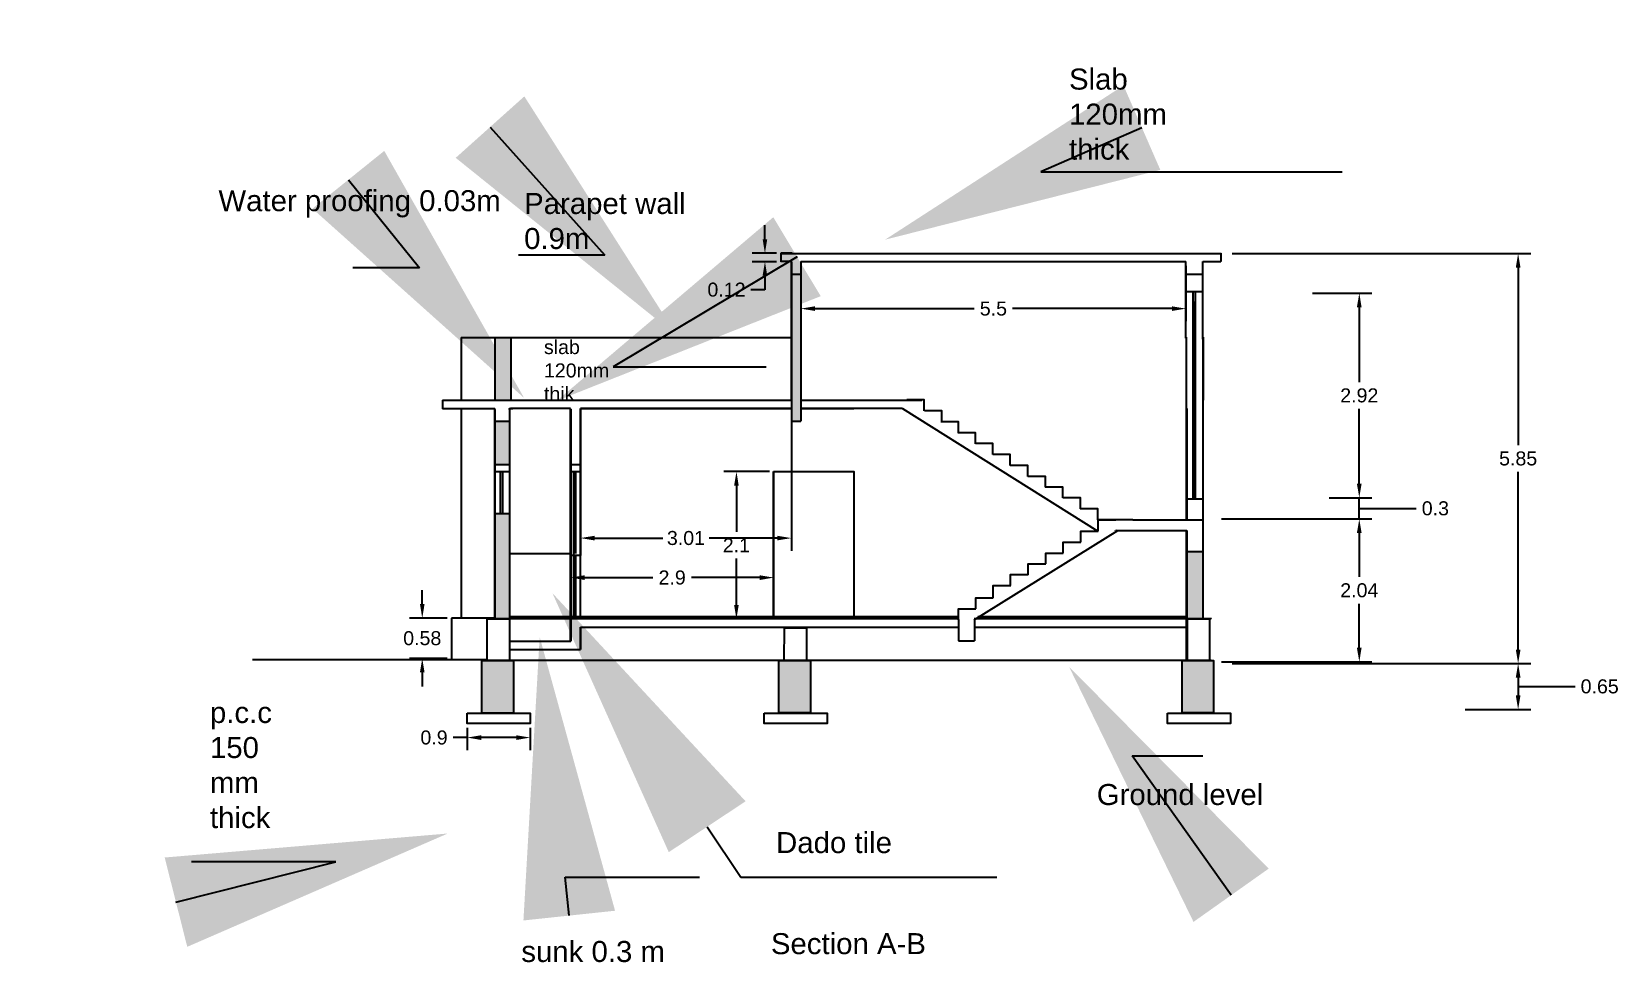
# Model space of a CAD drawing. Header units: metres. Extents: x 1887 to 3798, y 1851 to 3726.
# Drawn here: x 1910.9 to 1933.54, y 1868.99 to 1882.28 of the extents above; entities that cross this region are included whole.
import ezdxf
from ezdxf import colors
from ezdxf.entities.mleader import LeaderData, LeaderLine
from ezdxf.math import Vec2, Vec3

# ---------------------------------------------------------------- set-up
doc = ezdxf.new("R2010")
doc.units = ezdxf.units.M
doc.header["$LTSCALE"] = 0.6
doc.layers.get('0').update_dxf_attribs({"color": 252})
doc.layers.get('defpoints').update_dxf_attribs({"color": 9})
for name, color, linetype, plot in [('dim', 21, 'Continuous', False), ('door', 4, 'Continuous', False), ('hatch', 255, 'Continuous', False), ('stairs', 80, 'Continuous', False), ('wall', 7, 'Continuous', False), ('window', 240, 'Continuous', False)]:
    doc.layers.add(name, color=color, linetype=linetype, plot=plot)
doc.styles.get("Standard").update_dxf_attribs({"font": 'arial.ttf'})
doc.dimstyles.get("Standard").update_dxf_attribs({"dimtxt": 0.2, "dimasz": 0.2, "dimexe": 0.18, "dimexo": 0.0625, "dimgap": 0.09, "dimtad": 0, "dimtih": 1, "dimtoh": 1, "dimdsep": 46, "dimtxsty": 'Standard', "dimcen": 0.09, "dimadec": 0, "dimazin": 0, "dimtfac": 1, "dimtofl": 0, "dimtmove": 0, "dimatfit": 3, "dimfxl": 1, "dimtolj": 1, "dimtzin": 0, "dimarcsym": 0})
pattern_1 = [(0, (0, 0), (0, 6.985), [5.08, -1.905]), (90, (0, 0), (-6.985, 4e-16), [5.08, -1.905])]

# ---------------------------------------------------------------- blocks, each defined once
blk = doc.blocks.new('*D11')
at = {"layer": 'defpoints', "color": 0, "transparency": 16777216}
for p in [(1916.887, 1873.909), (1916.469, 1873.333), (1916.887, 1873.333)]:
    blk.add_point(p, dxfattribs=at)
at = {"layer": 'dim', "color": 0, "lineweight": -2, "transparency": 16777216}
for p, q in [((1916.469, 1874.109), (1916.469, 1874.309)), ((1916.825, 1873.909), (1916.289, 1873.909)), ((1916.825, 1873.333), (1916.289, 1873.333)), ((1916.469, 1873.133), (1916.469, 1872.933))]:
    blk.add_line(p, q, dxfattribs=at)
at = {"layer": 'dim', "color": 0, "transparency": 16777216}
for points in [[(1916.436, 1874.109), (1916.502, 1874.109), (1916.469, 1873.909)], [(1916.436, 1873.133), (1916.502, 1873.133), (1916.469, 1873.333)]]:
    blk.add_solid(points, dxfattribs=at)
at = {"layer": 'dim', "color": 0, "transparency": 16777216, "insert": (1916.469, 1873.621), "char_height": 0.2, "attachment_point": 5}
blk.add_mtext('\\A1;0.58', dxfattribs=at)
blk = doc.blocks.new('*D12')
at = {"layer": 'defpoints', "color": 0, "transparency": 16777216}
for p in [(1917.11, 1872.402), (1918.01, 1872.402), (1917.11, 1872.203)]:
    blk.add_point(p, dxfattribs=at)
at = {"layer": 'dim', "color": 0, "lineweight": -2, "transparency": 16777216}
for p, q in [((1917.11, 1872.34), (1917.11, 1872.023)), ((1918.01, 1872.34), (1918.01, 1872.023)), ((1917.11, 1872.203), (1916.91, 1872.203)), ((1917.81, 1872.203), (1917.31, 1872.203))]:
    blk.add_line(p, q, dxfattribs=at)
at = {"layer": 'dim', "color": 0, "transparency": 16777216}
for points in [[(1917.31, 1872.236), (1917.31, 1872.169), (1917.11, 1872.203)], [(1917.81, 1872.236), (1917.81, 1872.169), (1918.01, 1872.203)]]:
    blk.add_solid(points, dxfattribs=at)
at = {"layer": 'dim', "color": 0, "transparency": 16777216, "insert": (1916.637, 1872.203), "char_height": 0.2, "attachment_point": 5}
blk.add_mtext('\\A1;0.9', dxfattribs=at)
blk = doc.blocks.new('*D13')
at = {"layer": 'defpoints', "color": 0, "transparency": 16777216}
for p in [(1927.815, 1875.324), (1927.815, 1873.285), (1929.843, 1873.285)]:
    blk.add_point(p, dxfattribs=at)
at = {"layer": 'dim', "color": 0, "lineweight": -2, "transparency": 16777216}
for p, q in [((1927.877, 1875.324), (1930.023, 1875.324)), ((1929.843, 1875.124), (1929.843, 1874.497)), ((1929.843, 1873.485), (1929.843, 1874.113)), ((1927.877, 1873.285), (1930.023, 1873.285))]:
    blk.add_line(p, q, dxfattribs=at)
at = {"layer": 'dim', "color": 0, "transparency": 16777216}
for points in [[(1929.809, 1875.124), (1929.876, 1875.124), (1929.843, 1875.324)], [(1929.809, 1873.485), (1929.876, 1873.485), (1929.843, 1873.285)]]:
    blk.add_solid(points, dxfattribs=at)
at = {"layer": 'dim', "color": 0, "transparency": 16777216, "insert": (1929.843, 1874.305), "char_height": 0.2, "attachment_point": 5}
blk.add_mtext('\\A1;2.04', dxfattribs=at)
blk = doc.blocks.new('*D14')
at = {"layer": 'defpoints', "color": 0, "transparency": 16777216}
for p in [(1929.352, 1875.627), (1929.843, 1875.627), (1927.815, 1875.324)]:
    blk.add_point(p, dxfattribs=at)
at = {"layer": 'dim', "color": 0, "lineweight": -2, "transparency": 16777216}
for p, q in [((1929.843, 1875.827), (1929.843, 1876.027)), ((1929.414, 1875.627), (1930.023, 1875.627)), ((1929.843, 1875.324), (1929.843, 1875.627)), ((1929.843, 1875.475), (1930.477, 1875.475)), ((1930.477, 1875.475), (1930.657, 1875.475)), ((1927.877, 1875.324), (1930.023, 1875.324)), ((1929.843, 1875.124), (1929.843, 1874.924))]:
    blk.add_line(p, q, dxfattribs=at)
at = {"layer": 'dim', "color": 0, "transparency": 16777216}
for points in [[(1929.809, 1875.827), (1929.876, 1875.827), (1929.843, 1875.627)], [(1929.809, 1875.124), (1929.876, 1875.124), (1929.843, 1875.324)]]:
    blk.add_solid(points, dxfattribs=at)
at = {"layer": 'dim', "color": 0, "transparency": 16777216, "insert": (1930.929, 1875.475), "char_height": 0.2, "attachment_point": 5}
blk.add_mtext('\\A1;0.3', dxfattribs=at)
blk = doc.blocks.new('*D15')
at = {"layer": 'defpoints', "color": 0, "transparency": 16777216}
for p in [(1929.112, 1878.547), (1929.843, 1878.547), (1929.352, 1875.627)]:
    blk.add_point(p, dxfattribs=at)
at = {"layer": 'dim', "color": 0, "lineweight": -2, "transparency": 16777216}
for p, q in [((1929.175, 1878.547), (1930.023, 1878.547)), ((1929.843, 1878.347), (1929.843, 1877.279)), ((1929.843, 1875.827), (1929.843, 1876.895)), ((1929.414, 1875.627), (1930.023, 1875.627))]:
    blk.add_line(p, q, dxfattribs=at)
at = {"layer": 'dim', "color": 0, "transparency": 16777216}
for points in [[(1929.809, 1878.347), (1929.876, 1878.347), (1929.843, 1878.547)], [(1929.809, 1875.827), (1929.876, 1875.827), (1929.843, 1875.627)]]:
    blk.add_solid(points, dxfattribs=at)
at = {"layer": 'dim', "color": 0, "transparency": 16777216, "insert": (1929.843, 1877.087), "char_height": 0.2, "attachment_point": 5}
blk.add_mtext('\\A1;2.92', dxfattribs=at)
blk = doc.blocks.new('*D16')
at = {"layer": 'defpoints', "color": 0, "transparency": 16777216}
for p in [(1927.966, 1879.113), (1927.966, 1873.26), (1932.11, 1873.26)]:
    blk.add_point(p, dxfattribs=at)
at = {"layer": 'dim', "color": 0, "lineweight": -2, "transparency": 16777216}
for p, q in [((1928.028, 1879.113), (1932.29, 1879.113)), ((1932.11, 1878.913), (1932.11, 1876.379)), ((1932.11, 1873.46), (1932.11, 1875.995)), ((1928.028, 1873.26), (1932.29, 1873.26))]:
    blk.add_line(p, q, dxfattribs=at)
at = {"layer": 'dim', "color": 0, "transparency": 16777216}
for points in [[(1932.077, 1878.913), (1932.144, 1878.913), (1932.11, 1879.113)], [(1932.077, 1873.46), (1932.144, 1873.46), (1932.11, 1873.26)]]:
    blk.add_solid(points, dxfattribs=at)
at = {"layer": 'dim', "color": 0, "transparency": 16777216, "insert": (1932.11, 1876.187), "char_height": 0.2, "attachment_point": 5}
blk.add_mtext('\\A1;5.85', dxfattribs=at)
blk = doc.blocks.new('*D17')
at = {"layer": 'defpoints', "color": 0, "transparency": 16777216}
for p in [(1927.966, 1873.26), (1931.291, 1872.605), (1932.11, 1872.605)]:
    blk.add_point(p, dxfattribs=at)
at = {"layer": 'dim', "color": 0, "lineweight": -2, "transparency": 16777216}
for p, q in [((1928.028, 1873.26), (1932.29, 1873.26)), ((1932.11, 1873.06), (1932.11, 1872.805)), ((1932.11, 1872.933), (1932.744, 1872.933)), ((1932.744, 1872.933), (1932.924, 1872.933)), ((1931.354, 1872.605), (1932.29, 1872.605))]:
    blk.add_line(p, q, dxfattribs=at)
at = {"layer": 'dim', "color": 0, "transparency": 16777216}
for points in [[(1932.077, 1873.06), (1932.144, 1873.06), (1932.11, 1873.26)], [(1932.077, 1872.805), (1932.144, 1872.805), (1932.11, 1872.605)]]:
    blk.add_solid(points, dxfattribs=at)
at = {"layer": 'dim', "color": 0, "transparency": 16777216, "insert": (1933.274, 1872.933), "char_height": 0.2, "attachment_point": 5}
blk.add_mtext('\\A1;0.65', dxfattribs=at)
blk = doc.blocks.new('*D18')
at = {"layer": 'defpoints', "color": 0, "transparency": 16777216}
for p in [(1920.953, 1876), (1921.486, 1876), (1921.486, 1873.898)]:
    blk.add_point(p, dxfattribs=at)
at = {"layer": 'dim', "color": 0, "lineweight": -2, "transparency": 16777216}
for p, q in [((1921.423, 1876), (1920.773, 1876)), ((1920.953, 1875.8), (1920.953, 1875.139)), ((1920.953, 1874.098), (1920.953, 1874.759)), ((1921.423, 1873.898), (1920.773, 1873.898))]:
    blk.add_line(p, q, dxfattribs=at)
at = {"layer": 'dim', "color": 0, "transparency": 16777216}
for points in [[(1920.92, 1875.8), (1920.986, 1875.8), (1920.953, 1876)], [(1920.92, 1874.098), (1920.986, 1874.098), (1920.953, 1873.898)]]:
    blk.add_solid(points, dxfattribs=at)
at = {"layer": 'dim', "color": 0, "transparency": 16777216, "insert": (1920.953, 1874.949), "char_height": 0.2, "attachment_point": 5}
blk.add_mtext('\\A1;2.1', dxfattribs=at)
blk = doc.blocks.new('*D19')
at = {"layer": 'defpoints', "color": 0, "transparency": 16777216}
for p in [(1921.486, 1874.487), (1918.587, 1873.932), (1921.486, 1873.932)]:
    blk.add_point(p, dxfattribs=at)
at = {"layer": 'dim', "color": 0, "lineweight": -2, "transparency": 16777216}
for p, q in [((1918.587, 1873.995), (1918.587, 1874.667)), ((1918.787, 1874.487), (1919.762, 1874.487)), ((1921.286, 1874.487), (1920.31, 1874.487)), ((1921.486, 1873.995), (1921.486, 1874.667))]:
    blk.add_line(p, q, dxfattribs=at)
at = {"layer": 'dim', "color": 0, "transparency": 16777216}
for points in [[(1918.787, 1874.52), (1918.787, 1874.453), (1918.587, 1874.487)], [(1921.286, 1874.52), (1921.286, 1874.453), (1921.486, 1874.487)]]:
    blk.add_solid(points, dxfattribs=at)
at = {"layer": 'dim', "color": 0, "transparency": 16777216, "insert": (1920.036, 1874.487), "char_height": 0.2, "attachment_point": 5}
blk.add_mtext('\\A1;2.9', dxfattribs=at)
blk = doc.blocks.new('*D20')
at = {"layer": 'defpoints', "color": 0, "transparency": 16777216}
for p in [(1918.728, 1876.901), (1921.737, 1876.901), (1918.728, 1875.051)]:
    blk.add_point(p, dxfattribs=at)
at = {"layer": 'dim', "color": 0, "lineweight": -2, "transparency": 16777216}
for p, q in [((1918.728, 1876.838), (1918.728, 1874.871)), ((1921.737, 1876.838), (1921.737, 1874.871)), ((1918.928, 1875.051), (1919.902, 1875.051)), ((1921.537, 1875.051), (1920.563, 1875.051))]:
    blk.add_line(p, q, dxfattribs=at)
at = {"layer": 'dim', "color": 0, "transparency": 16777216}
for points in [[(1918.928, 1875.084), (1918.928, 1875.018), (1918.728, 1875.051)], [(1921.537, 1875.084), (1921.537, 1875.018), (1921.737, 1875.051)]]:
    blk.add_solid(points, dxfattribs=at)
at = {"layer": 'dim', "color": 0, "transparency": 16777216, "insert": (1920.233, 1875.051), "char_height": 0.2, "attachment_point": 5}
blk.add_mtext('\\A1;3.01', dxfattribs=at)
blk = doc.blocks.new('*D21')
at = {"layer": 'defpoints', "color": 0, "transparency": 16777216}
for p in [(1921.587, 1879.118), (1921.36, 1878.997), (1921.587, 1878.997)]:
    blk.add_point(p, dxfattribs=at)
at = {"layer": 'dim', "color": 0, "lineweight": -2, "transparency": 16777216}
for p, q in [((1921.36, 1879.318), (1921.36, 1879.518)), ((1921.525, 1879.118), (1921.18, 1879.118)), ((1921.525, 1878.997), (1921.18, 1878.997)), ((1921.36, 1878.797), (1921.36, 1878.597)), ((1921.36, 1878.597), (1921.16, 1878.597))]:
    blk.add_line(p, q, dxfattribs=at)
at = {"layer": 'dim', "color": 0, "transparency": 16777216}
for points in [[(1921.327, 1879.318), (1921.393, 1879.318), (1921.36, 1879.118)], [(1921.327, 1878.797), (1921.393, 1878.797), (1921.36, 1878.997)]]:
    blk.add_solid(points, dxfattribs=at)
at = {"layer": 'dim', "color": 0, "transparency": 16777216, "insert": (1920.811, 1878.597), "char_height": 0.2, "attachment_point": 5}
blk.add_mtext('\\A1;0.12', dxfattribs=at)
blk = doc.blocks.new('*D22')
at = {"layer": 'defpoints', "color": 0, "transparency": 16777216}
for p in [(1921.873, 1879.001), (1927.369, 1879.001), (1927.369, 1878.327)]:
    blk.add_point(p, dxfattribs=at)
at = {"layer": 'dim', "color": 0, "lineweight": -2, "transparency": 16777216}
for p, q in [((1921.873, 1878.939), (1921.873, 1878.147)), ((1927.369, 1878.939), (1927.369, 1878.147)), ((1922.073, 1878.327), (1924.348, 1878.327)), ((1927.169, 1878.327), (1924.894, 1878.327))]:
    blk.add_line(p, q, dxfattribs=at)
at = {"layer": 'dim', "color": 0, "transparency": 16777216}
for points in [[(1922.073, 1878.36), (1922.073, 1878.294), (1921.873, 1878.327)], [(1927.169, 1878.36), (1927.169, 1878.294), (1927.369, 1878.327)]]:
    blk.add_solid(points, dxfattribs=at)
at = {"layer": 'dim', "color": 0, "transparency": 16777216, "insert": (1924.621, 1878.327), "char_height": 0.2, "attachment_point": 5}
blk.add_mtext('\\A1;5.5', dxfattribs=at)

msp = doc.modelspace()

# ---------------------------------------------------------------- hatches: boundary and pattern name
at = {"layer": 'hatch', "true_color": 0xfecc66}
h = msp.add_hatch(color=31, dxfattribs=at)
h.dxf.hatch_style = 1
h.paths.add_polyline_path([(1917.716, 1875.402), (1917.505, 1875.402), (1917.505, 1873.909), (1917.518, 1873.909), (1917.716, 1873.908)])
h.paths.add_polyline_path([(1917.716, 1876.721), (1917.505, 1876.721), (1917.505, 1876.102), (1917.716, 1876.102)])
h.paths.add_polyline_path([(1927.611, 1874.86), (1927.381, 1874.86), (1927.381, 1873.902), (1927.611, 1873.902)])
h.paths.add_polyline_path([(1917.734, 1877.913), (1917.508, 1877.913), (1917.508, 1877.021), (1917.734, 1877.021)])
h.paths.add_polyline_path([(1921.873, 1878.821), (1921.737, 1878.821), (1921.737, 1876.721), (1921.873, 1876.721)])
h.paths.add_polyline_path([(1922.009, 1873.304), (1921.559, 1873.304), (1921.559, 1872.554), (1922.009, 1872.554)])
h.paths.add_polyline_path([(1927.764, 1873.304), (1927.314, 1873.304), (1927.314, 1872.554), (1927.764, 1872.554)])
h.paths.add_polyline_path([(1917.769, 1873.303), (1917.319, 1873.303), (1917.319, 1872.553), (1917.769, 1872.553)])
at = {"layer": 'hatch', "true_color": 0x991b1e}
h = msp.add_hatch(dxfattribs=at)
h.set_pattern_fill('ANGLE', color=244)
h.set_pattern_definition(pattern_1)
h.paths.add_polyline_path([(1917.716, 1876.721), (1917.505, 1876.721), (1917.505, 1876.102), (1917.716, 1876.102)])
h.paths.add_polyline_path([(1917.734, 1877.913), (1917.508, 1877.913), (1917.508, 1877.021), (1917.734, 1877.021)])
h.paths.add_polyline_path([(1917.716, 1875.402), (1917.505, 1875.402), (1917.505, 1873.909), (1917.518, 1873.909), (1917.716, 1873.908)])
h.paths.add_polyline_path([(1921.873, 1878.821), (1921.737, 1878.821), (1921.737, 1876.721), (1921.873, 1876.721)])
h.paths.add_polyline_path([(1927.611, 1874.86), (1927.381, 1874.86), (1927.381, 1873.902), (1927.611, 1873.902)])
h.paths.add_polyline_path([(1918.587, 1874.832), (1917.716, 1874.832), (1917.716, 1873.932), (1918.587, 1873.932)])
at = {"layer": 'hatch', "true_color": 0xffffff}
h = msp.add_hatch(dxfattribs=at)
h.set_pattern_fill('AR-CONC')
h.paths.add_polyline_path([(1918.726, 1873.781), (1924.122, 1873.781), (1924.122, 1873.901), (1922.631, 1873.901), (1922.631, 1873.898), (1921.483, 1873.898), (1921.483, 1873.901), (1918.588, 1873.901), (1918.588, 1873.581), (1918.587, 1873.581), (1917.712, 1873.581), (1917.712, 1873.461), (1918.726, 1873.461)])
h.paths.add_polyline_path([(1927.377, 1873.901), (1924.35, 1873.901), (1924.35, 1873.781), (1927.377, 1873.781)])
h.paths.add_polyline_path([(1918.01, 1872.552), (1917.11, 1872.552), (1917.11, 1872.402), (1918.01, 1872.402)])
h.paths.add_polyline_path([(1922.25, 1872.553), (1921.35, 1872.553), (1921.35, 1872.403), (1922.25, 1872.403)])
h.paths.add_polyline_path([(1928.004, 1872.553), (1927.104, 1872.553), (1927.104, 1872.403), (1928.004, 1872.403)])
h.paths.add_polyline_path([(1917.716, 1876.102), (1917.505, 1876.102), (1917.505, 1876.002), (1917.716, 1876.002)])
h.paths.add_polyline_path([(1918.726, 1876.102), (1918.588, 1876.102), (1918.588, 1876.002), (1918.726, 1876.002)])
at = {"layer": 'hatch', "true_color": 0xf8d731}
h = msp.add_hatch(dxfattribs=at)
h.set_pattern_fill('ANGLE', color=40)
h.set_pattern_definition(pattern_1)
h.paths.add_polyline_path([(1917.712, 1873.9), (1917.397, 1873.9), (1917.397, 1873.304), (1917.712, 1873.304)])
h.paths.add_polyline_path([(1921.954, 1873.772), (1921.638, 1873.772), (1921.636, 1873.304), (1921.952, 1873.304)])
h.paths.add_polyline_path([(1927.707, 1873.9), (1927.391, 1873.9), (1927.391, 1873.304), (1927.707, 1873.304)])

# ---------------------------------------------------------------- linework, layer by layer
for p, q in [((1921.731, 1879.001), (1921.586, 1879.001)), ((1921.749, 1879.12), (1921.587, 1879.12)), ((1921.587, 1879.12), (1921.587, 1879.118)), ((1921.587, 1879.118), (1921.587, 1878.997)), ((1921.737, 1879.12), (1921.737, 1879.121)), ((1921.737, 1878.996), (1921.737, 1879.001)), ((1927.369, 1877.905), (1927.369, 1879.001)), ((1927.609, 1877.91), (1927.609, 1879.001)), ((1927.868, 1879.121), (1927.868, 1879)), ((1918.587, 1877.913), (1918.587, 1877.921)), ((1918.728, 1877.913), (1918.728, 1877.921)), ((1927.377, 1877.009), (1927.377, 1877.921)), ((1927.609, 1877.893), (1927.609, 1877.913)), ((1927.613, 1876.102), (1927.613, 1877.921)), ((1916.758, 1877.018), (1916.758, 1876.898)), ((1917.505, 1877.021), (1921.737, 1877.021)), ((1918.587, 1877.009), (1918.587, 1877.021)), ((1918.728, 1877.009), (1918.728, 1877.021)), ((1921.483, 1877.009), (1921.483, 1877.021)), ((1921.873, 1877.021), (1922.628, 1877.021)), ((1922.628, 1877.009), (1922.628, 1877.021)), ((1927.373, 1877.021), (1927.377, 1877.021)), ((1917.505, 1873.901), (1917.505, 1876.901)), ((1917.728, 1876.901), (1917.728, 1876.901)), ((1918.587, 1873.581), (1918.587, 1876.901)), ((1918.728, 1873.901), (1918.728, 1876.901)), ((1918.728, 1876.901), (1921.737, 1876.901)), ((1921.483, 1876.901), (1921.483, 1876.901)), ((1921.873, 1876.901), (1922.628, 1876.901)), ((1922.628, 1876.901), (1922.628, 1876.901)), ((1927.377, 1876.901), (1927.381, 1876.901)), ((1927.377, 1875.31), (1927.377, 1876.901)), ((1927.613, 1873.901), (1927.613, 1876.901)), ((1921.483, 1876.002), (1921.483, 1873.901)), ((1922.628, 1876.002), (1922.628, 1873.898)), ((1927.377, 1873.301), (1927.377, 1875.16)), ((1917.505, 1873.901), (1924.122, 1873.901)), ((1924.348, 1873.901), (1927.728, 1873.901)), ((1927.711, 1873.901), (1927.711, 1873.902)), ((1917.716, 1873.581), (1918.588, 1873.581)), ((1918.587, 1873.781), (1918.588, 1873.781)), ((1918.726, 1873.781), (1924.122, 1873.781)), ((1918.726, 1873.581), (1918.728, 1873.581)), ((1918.728, 1873.461), (1918.728, 1873.781)), ((1924.35, 1873.781), (1927.381, 1873.781)), ((1917.716, 1873.461), (1918.728, 1873.461)), ((1917.505, 1873.301), (1917.505, 1873.304)), ((1918.587, 1873.301), (1918.587, 1873.304)), ((1918.728, 1873.301), (1918.728, 1873.304)), ((1921.483, 1873.304), (1921.483, 1873.301)), ((1922.628, 1873.304), (1922.628, 1873.301)), ((1927.613, 1873.301), (1927.613, 1873.304)), ((1927.711, 1873.301), (1927.711, 1873.304))]:
    msp.add_line(p, q)
msp.add_lwpolyline([(1921.484, 1876.002), (1922.629, 1876.002), (1922.629, 1873.9), (1921.484, 1873.9)], close=True)
at = {"layer": 'door'}
for p, q in [((1918.627, 1875.993), (1918.627, 1873.9)), ((1918.657, 1875.993), (1918.657, 1874.832)), ((1918.657, 1874.801), (1918.657, 1873.9))]:
    msp.add_line(p, q, dxfattribs=at)
at = {"layer": 'hatch'}
msp.add_lwpolyline([(1917.716, 1876.888), (1917.716, 1876.903), (1917.764, 1876.903)], dxfattribs=at)
at = {"layer": 'stairs'}
for p, q in [((1923.324, 1876.901), (1926.113, 1875.15)), ((1927.611, 1876.889), (1927.611, 1873.901)), ((1927.377, 1875.461), (1927.381, 1875.461)), ((1927.377, 1875.421), (1927.381, 1875.421)), ((1924.348, 1873.885), (1926.395, 1875.16)), ((1926.61, 1875.311), (1926.369, 1875.311)), ((1926.371, 1875.161), (1926.369, 1875.161)), ((1926.371, 1875.16), (1927.381, 1875.16)), ((1926.609, 1875.31), (1927.615, 1875.31)), ((1926.61, 1875.31), (1926.61, 1875.311)), ((1927.381, 1875.16), (1927.381, 1873.308)), ((1927.611, 1875.16), (1927.615, 1875.16)), ((1927.377, 1874.86), (1927.615, 1874.86)), ((1924.121, 1873.901), (1924.122, 1873.901)), ((1924.122, 1873.889), (1924.122, 1873.586)), ((1924.35, 1873.881), (1924.35, 1873.583)), ((1924.122, 1873.586), (1924.35, 1873.585))]:
    msp.add_line(p, q, dxfattribs=at)
for points in [[(1923.634, 1876.868), (1923.634, 1877.024), (1923.384, 1877.024)], [(1923.885, 1876.71), (1923.885, 1876.866), (1923.635, 1876.866)], [(1924.121, 1876.556), (1924.121, 1876.712), (1923.871, 1876.712)], [(1924.365, 1876.399), (1924.365, 1876.555), (1924.115, 1876.555)], [(1924.613, 1876.246), (1924.613, 1876.402), (1924.363, 1876.402)], [(1924.861, 1876.089), (1924.861, 1876.245), (1924.611, 1876.245)], [(1925.112, 1875.932), (1925.112, 1876.088), (1924.862, 1876.088)], [(1925.362, 1875.776), (1925.362, 1875.932), (1925.112, 1875.932)], [(1925.61, 1875.624), (1925.61, 1875.78), (1925.36, 1875.78)], [(1925.862, 1875.471), (1925.862, 1875.627), (1925.612, 1875.627)], [(1926.111, 1875.313), (1926.111, 1875.469), (1925.861, 1875.469)], [(1926.364, 1875.31), (1926.364, 1875.312), (1926.114, 1875.312)], [(1926.118, 1875.162), (1926.114, 1875.162)], [(1926.364, 1875.156), (1926.364, 1875.157)], [(1925.617, 1874.836), (1925.617, 1874.992), (1925.867, 1874.992)], [(1925.868, 1874.994), (1925.868, 1875.15), (1926.118, 1875.15)], [(1925.368, 1874.684), (1925.368, 1874.837), (1925.617, 1874.837)], [(1924.867, 1874.373), (1924.867, 1874.531), (1925.117, 1874.531)], [(1925.119, 1874.528), (1925.119, 1874.684), (1925.368, 1874.684)], [(1924.618, 1874.198), (1924.618, 1874.373), (1924.868, 1874.373)], [(1924.122, 1873.886), (1924.122, 1874.042), (1924.372, 1874.042)], [(1924.372, 1874.042), (1924.372, 1874.198), (1924.618, 1874.198)]]:
    msp.add_lwpolyline(points, dxfattribs=at)
at = {"layer": 'wall'}
for p, q in [((1921.873, 1879.001), (1921.873, 1878.996)), ((1921.737, 1878.996), (1921.737, 1877.023)), ((1921.737, 1877.023), (1921.737, 1878.996)), ((1921.737, 1878.996), (1921.737, 1876.721)), ((1921.873, 1878.991), (1921.873, 1876.721)), ((1927.369, 1878.57), (1927.609, 1878.57)), ((1927.377, 1878.57), (1927.615, 1878.57)), ((1917.024, 1877.913), (1917.024, 1877.018)), ((1917.508, 1877.021), (1917.508, 1877.916)), ((1917.734, 1877.916), (1917.734, 1877.021)), ((1918.585, 1877.921), (1918.585, 1877.913)), ((1918.734, 1877.916), (1918.734, 1877.913)), ((1927.373, 1877.909), (1927.373, 1876.903)), ((1927.615, 1877.919), (1927.615, 1877.021)), ((1917.506, 1877.016), (1917.505, 1877.016)), ((1918.585, 1877.021), (1918.585, 1877.017)), ((1918.734, 1877.021), (1918.734, 1877.013)), ((1917.024, 1876.898), (1917.024, 1873.909)), ((1917.505, 1876.888), (1917.505, 1873.898)), ((1917.716, 1876.895), (1917.716, 1873.901)), ((1918.588, 1876.89), (1918.588, 1873.581)), ((1918.726, 1876.89), (1918.726, 1874.801)), ((1927.381, 1876.903), (1927.381, 1875.31)), ((1917.612, 1876.002), (1917.612, 1875.396)), ((1917.642, 1876.002), (1917.642, 1876.002)), ((1927.377, 1875.61), (1927.615, 1875.61)), ((1917.642, 1875.402), (1917.642, 1875.396)), ((1917.518, 1873.909), (1916.887, 1873.909)), ((1916.887, 1873.909), (1916.887, 1873.333)), ((1918.726, 1873.932), (1918.726, 1873.901)), ((1918.726, 1873.781), (1918.726, 1873.461)), ((1917.377, 1873.311), (1914.048, 1873.311)), ((1916.887, 1873.333), (1916.887, 1873.311)), ((1918.726, 1873.304), (1918.726, 1873.301))]:
    msp.add_line(p, q, dxfattribs=at)
for points in [[(1921.59, 1879.003), (1921.59, 1879.114), (1927.87, 1879.114)], [(1921.728, 1879.001), (1921.737, 1879.001)], [(1921.873, 1879.001), (1927.369, 1879.001)], [(1927.609, 1879.001), (1927.869, 1879.001)], [(1927.868, 1879.121), (1927.869, 1879.121)], [(1927.87, 1879.003), (1927.868, 1879.003)], [(1921.728, 1878.821), (1921.873, 1878.821)], [(1921.728, 1878.821), (1921.873, 1878.821)], [(1927.369, 1878.821), (1927.609, 1878.821)], [(1917.024, 1877.913), (1921.737, 1877.913)], [(1927.369, 1877.913), (1927.377, 1877.913)], [(1927.609, 1877.913), (1927.615, 1877.913)], [(1916.758, 1877.018), (1917.503, 1877.018)], [(1917.505, 1877.051), (1917.508, 1877.051)], [(1917.505, 1877.021), (1921.737, 1877.021)], [(1921.873, 1877.021), (1923.597, 1877.021)], [(1927.373, 1877.021), (1927.377, 1877.021)], [(1917.503, 1876.898), (1916.758, 1876.898)], [(1918.587, 1876.901), (1917.728, 1876.901)], [(1921.737, 1876.901), (1918.728, 1876.901)], [(1923.324, 1876.901), (1921.873, 1876.901)], [(1927.381, 1876.901), (1927.377, 1876.901)], [(1917.505, 1876.721), (1917.716, 1876.721)], [(1918.587, 1876.721), (1918.588, 1876.721)], [(1918.726, 1876.721), (1918.728, 1876.721)], [(1921.737, 1876.721), (1921.873, 1876.721)], [(1917.505, 1876.102), (1917.728, 1876.102)], [(1918.587, 1876.102), (1918.728, 1876.102)], [(1927.377, 1876.102), (1927.381, 1876.102)], [(1927.611, 1876.102), (1927.613, 1876.102)], [(1917.505, 1876.002), (1917.728, 1876.002)], [(1918.587, 1876.002), (1918.728, 1876.002)], [(1921.483, 1876.002), (1922.629, 1876.002)], [(1927.377, 1876.002), (1927.381, 1876.002)], [(1927.611, 1876.002), (1927.613, 1876.002)], [(1917.505, 1875.402), (1917.728, 1875.402)], [(1926.118, 1875.15), (1926.118, 1875.31), (1926.368, 1875.31)], [(1917.505, 1874.801), (1917.505, 1874.801)], [(1917.716, 1874.832), (1918.588, 1874.832)], [(1918.728, 1874.801), (1918.587, 1874.801)], [(1918.726, 1874.832), (1918.728, 1874.832)], [(1921.483, 1874.832), (1921.486, 1874.832)], [(1921.486, 1874.801), (1921.483, 1874.801)], [(1922.628, 1874.832), (1922.631, 1874.832)], [(1922.631, 1874.801), (1922.628, 1874.801)], [(1927.381, 1874.801), (1927.377, 1874.801)], [(1927.613, 1874.801), (1927.611, 1874.801)], [(1917.397, 1873.307), (1917.397, 1873.9), (1917.503, 1873.9)], [(1917.505, 1873.902), (1917.505, 1873.902)], [(1917.716, 1873.932), (1924.122, 1873.932)], [(1917.716, 1873.902), (1924.122, 1873.902)], [(1918.587, 1873.932), (1921.486, 1873.932)], [(1922.628, 1873.932), (1924.122, 1873.932)], [(1924.35, 1873.902), (1927.728, 1873.902), (1927.728, 1873.901)], [(1924.398, 1873.932), (1927.381, 1873.932)], [(1927.611, 1873.932), (1927.613, 1873.932)], [(1927.728, 1873.304), (1917.505, 1873.304)]]:
    msp.add_lwpolyline(points, dxfattribs=at)
msp.add_lwpolyline([(1921.486, 1876), (1922.631, 1876), (1922.631, 1873.898), (1921.486, 1873.898)], close=True, dxfattribs=at)
at = {"layer": 'wall', "color": 1}
for points in [[(1917.396, 1873.9), (1917.712, 1873.9), (1917.712, 1873.304), (1917.396, 1873.304)], [(1927.391, 1873.9), (1927.707, 1873.9), (1927.707, 1873.304), (1927.391, 1873.304)], [(1921.638, 1873.772), (1921.954, 1873.772), (1921.952, 1873.304), (1921.636, 1873.304)], [(1917.319, 1873.303), (1917.769, 1873.303), (1917.769, 1872.553), (1917.319, 1872.553)], [(1921.559, 1873.304), (1922.009, 1873.304), (1922.009, 1872.554), (1921.559, 1872.554)], [(1927.314, 1873.304), (1927.764, 1873.304), (1927.764, 1872.554), (1927.314, 1872.554)], [(1917.11, 1872.552), (1918.01, 1872.552), (1918.01, 1872.402), (1917.11, 1872.402)], [(1921.35, 1872.553), (1922.25, 1872.553), (1922.25, 1872.403), (1921.35, 1872.403)], [(1927.104, 1872.553), (1928.004, 1872.553), (1928.004, 1872.403), (1927.104, 1872.403)]]:
    msp.add_lwpolyline(points, close=True, dxfattribs=at)
at = {"layer": 'window'}
for p, q in [((1927.471, 1875.61), (1927.471, 1878.57)), ((1927.501, 1878.57), (1927.501, 1875.601)), ((1927.501, 1875.61), (1927.501, 1878.431)), ((1917.582, 1876.002), (1917.582, 1875.396)), ((1917.612, 1876.002), (1917.612, 1875.396))]:
    msp.add_line(p, q, dxfattribs=at)

# ---------------------------------------------------------------- texts
at = {"layer": 'hatch', "attachment_point": 1}
for s, width, heights, insert, char_height in [('Slab 120mm thick', 1.67661, [0], (1925.7, 1881.754), 0.3), ('Water proofing 0.03m ', 3.85821, [0], (1913.56, 1880.018), 0.3), ('Parapet wall 0.9m ', 2.88859, [0], (1917.923, 1879.978), 0.3), ('slab 120mm thik\\P  ', 0.46461, [0], (1918.206, 1877.878), 0.2), ('p.c.c 150 mm thick\\P ', 1.4544, [0], (1913.439, 1872.711), 0.3), ('Ground level', 4.46421, [0], (1926.096, 1871.54), 0.3), ('Dado tile', 3.87841, [0], (1921.519, 1870.854), 0.3), ('sunk 0.3 m', 2.929, [0], (1917.883, 1869.299), 0.3), ('{\\C40;\\c3266552;Section A-B}', 5.01259, [1.067], (1921.445, 1869.411), 0.3)]:
    msp.add_mtext_dynamic_manual_height_columns(s, width=width, gutter_width=12.5, heights=heights, dxfattribs=dict(at, insert=insert, char_height=char_height))

# ---------------------------------------------------------------- dimensions: what is measured, and where the dimension line sits
at = {"layer": 'dim'}
for base, p1, p2, picture, middle in [((1921.36, 1878.997), (1921.587, 1879.118), (1921.587, 1878.997), '*D21', (1920.811, 1878.597)), ((1932.11, 1873.26), (1927.966, 1879.113), (1927.966, 1873.26), '*D16', (1932.11, 1876.187)), ((1920.953, 1876), (1921.486, 1873.898), (1921.486, 1876), '*D18', (1920.953, 1874.949)), ((1929.843, 1873.285), (1927.815, 1875.324), (1927.815, 1873.285), '*D13', (1929.843, 1874.305)), ((1916.469, 1873.333), (1916.887, 1873.909), (1916.887, 1873.333), '*D11', (1916.469, 1873.621))]:
    dim = msp.add_linear_dim(base=base, p1=p1, p2=p2, angle=90, dimstyle='Standard', dxfattribs=at)
    dim.commit()
    dim.dimension.update_dxf_attribs({"geometry": picture, "text_midpoint": middle})
for base, p1, p2, picture, middle in [((1927.369, 1878.327), (1921.873, 1879.001), (1927.369, 1879.001), '*D22', (1924.621, 1878.327)), ((1918.728, 1875.051), (1921.737, 1876.901), (1918.728, 1876.901), '*D20', (1920.233, 1875.051)), ((1921.486, 1874.487), (1918.587, 1873.932), (1921.486, 1873.932), '*D19', (1920.036, 1874.487)), ((1917.11, 1872.203), (1918.01, 1872.402), (1917.11, 1872.402), '*D12', (1916.637, 1872.203))]:
    dim = msp.add_linear_dim(base=base, p1=p1, p2=p2, dimstyle='Standard', dxfattribs=at)
    dim.commit()
    dim.dimension.update_dxf_attribs({"geometry": picture, "text_midpoint": middle})
for base, p1, p2, picture, middle in [((1929.843, 1878.547), (1929.352, 1875.627), (1929.112, 1878.547), '*D15', (1929.843, 1877.087)), ((1929.843, 1875.627), (1927.815, 1875.324), (1929.352, 1875.627), '*D14', (1930.747, 1875.475)), ((1932.1102, 1872.6054), (1927.9659, 1873.26), (1931.2914, 1872.6054), '*D17', (1933.0136, 1872.9327))]:
    dim = msp.add_linear_dim(base=base, p1=p1, p2=p2, angle=90, dimstyle='Standard', override={"dimtmove": 1}, dxfattribs=at)
    dim.commit()
    dim.dimension.update_dxf_attribs({"geometry": picture, "text_midpoint": middle})

# ---------------------------------------------------------------- leaders
at = {"layer": 'hatch'}
ml = msp.add_multileader_mtext('Standard', dxfattribs=at)
ml.set_content('', color=256)
ml.set_leader_properties()
ml.build(insert=Vec2(0, 0))
ctx = ml.context
ctx.base_point, ctx.plane_origin = Vec3(1929.599, 1880.28), Vec3(1923.074, 1879.311)
notes = []
notes.append((ctx, [(0, (1, 1, 0), (1925.296, 1880.28), (1, 0), 4.303, [(0, [(1923.074, 1879.311)], 0, [])])]))
ctx.mtext.insert, ctx.mtext.flow_direction = Vec3(1931.599, 1882.28), 5
ml = msp.add_multileader_mtext('Standard', dxfattribs=at)
ml.set_content('', color=256)
ml.set_leader_properties()
ml.build(insert=Vec2(0, 0))
ctx = ml.context
ctx.base_point, ctx.plane_origin = Vec3(1913.842, 1879.089), Vec3(1919.802, 1878.12)
ctx.text_align_type = 2
notes.append((ctx, [(0, (1, 1, 0), (1919.075, 1879.089), (-1, 0), 1.232, [(0, [(1920.105, 1877.939)], 0, [])])]))
ctx.mtext.insert, ctx.mtext.alignment, ctx.mtext.flow_direction = Vec3(1915.842, 1881.089), 3, 5
ml = msp.add_multileader_mtext('Standard', dxfattribs=at)
ml.set_content(' ', color=256)
ml.set_leader_properties()
ml.build(insert=Vec2(0, 0))
ctx = ml.context
ctx.base_point, ctx.plane_origin = Vec3(1909.927, 1878.908), Vec3(1917.923, 1877.051)
ctx.text_align_type = 2
notes.append((ctx, [(0, (1, 1, 0), (1916.428, 1878.908), (-1, 0), 0.949, [(0, [(1917.923, 1877.051)], 0, [])])]))
ctx.mtext.insert, ctx.mtext.alignment, ctx.mtext.flow_direction = Vec3(1913.479, 1880.908), 3, 5
ml = msp.add_multileader_mtext('Standard', dxfattribs=at)
ml.set_content('', color=256)
ml.set_leader_properties()
ml.build(insert=Vec2(0, 0))
ctx = ml.context
ctx.base_point, ctx.plane_origin = Vec3(1921.377, 1877.495), Vec3(1918.388, 1877.01)
notes.append((ctx, [(0, (1, 1, 0), (1919.196, 1877.495), (1, 0), 2.182, [(0, [(1918.388, 1877.01)], 0, [])])]))
ctx.mtext.insert, ctx.mtext.flow_direction = Vec3(1923.377, 1879.495), 5
ml = msp.add_multileader_mtext('Standard', dxfattribs=at)
ml.set_content('', color=256)
ml.set_leader_properties()
ml.build(insert=Vec2(0, 0))
ctx = ml.context
ctx.base_point, ctx.plane_origin = Vec3(1924.67, 1870.208), Vec3(1918.327, 1874.265)
notes.append((ctx, [(0, (1, 1, 0), (1921.014, 1870.208), (1, 0), 3.656, [(0, [(1918.327, 1874.265)], 0, [])])]))
ctx.mtext.insert, ctx.mtext.flow_direction = Vec3(1926.67, 1872.208), 5
ml = msp.add_multileader_mtext('Standard', dxfattribs=at)
ml.set_content('', color=256)
ml.set_leader_properties()
ml.build(insert=Vec2(0, 0))
ctx = ml.context
ctx.base_point, ctx.plane_origin = Vec3(1927.611, 1871.944), Vec3(1925.7, 1873.215)
notes.append((ctx, [(0, (1, 1, 0), (1926.601, 1871.944), (1, 0), 1.01, [(0, [(1925.7, 1873.215)], 0, [])])]))
ctx.mtext.insert, ctx.mtext.flow_direction = Vec3(1929.611, 1873.944), 5
ml = msp.add_multileader_mtext('Standard', dxfattribs=at)
ml.set_content('', color=256)
ml.set_leader_properties()
ml.build(insert=Vec2(0, 0))
ctx = ml.context
ctx.base_point, ctx.plane_origin = Vec3(1920.428, 1870.208), Vec3(1918.145, 1873.639)
notes.append((ctx, [(0, (1, 1, 0), (1918.509, 1870.208), (1, 0), 1.919, [(0, [(1918.145, 1873.639)], 0, [])])]))
ctx.mtext.insert, ctx.mtext.flow_direction = Vec3(1922.428, 1872.208), 5
ml = msp.add_multileader_mtext('Standard', dxfattribs=at)
ml.set_content('', color=256)
ml.set_leader_properties()
ml.build(insert=Vec2(0, 0))
ctx = ml.context
ctx.base_point, ctx.plane_origin = Vec3(1909.176, 1870.43), Vec3(1916.832, 1870.833)
ctx.text_align_type = 2
notes.append((ctx, [(0, (1, 1, 0), (1915.237, 1870.43), (-1, 0), 2.06, [(0, [(1916.832, 1870.833)], 0, [])])]))
ctx.mtext.insert, ctx.mtext.alignment, ctx.mtext.flow_direction = Vec3(1911.176, 1872.43), 3, 5
at = {"layer": 'wall'}
ml = msp.add_multileader_mtext('Standard', dxfattribs=at)
ml.set_content('', color=256)
ml.set_leader_properties()
ml.build(insert=Vec2(0, 0))
ctx = ml.context
ctx.base_point, ctx.plane_origin = Vec3(1909.33, 1876.457), Vec3(1904.025, 1876.816)
notes.append((ctx, [(0, (1, 1, 0), (1905.359, 1876.457), (1, 0), 3.971, [(0, [(1904.025, 1876.816)], 0, [])])]))
ctx.mtext.insert, ctx.mtext.flow_direction = Vec3(1911.33, 1878.457), 5
for ctx, leaders in notes:
    for number, flags, end, landing, length, lines in leaders:
        leader = LeaderData()
        leader.index, (leader.has_last_leader_line, leader.has_dogleg_vector, leader.attachment_direction) = number, flags
        leader.last_leader_point, leader.dogleg_vector, leader.dogleg_length = Vec3(end), Vec3(landing), length
        for number, points, colour, breaks in lines:
            line = LeaderLine()
            line.index, line.vertices, line.color, line.breaks = number, Vec3.list(points), colors.encode_raw_color(colour), breaks
            leader.lines.append(line)
        ctx.leaders.append(leader)

doc.saveas('drawing.dxf')
